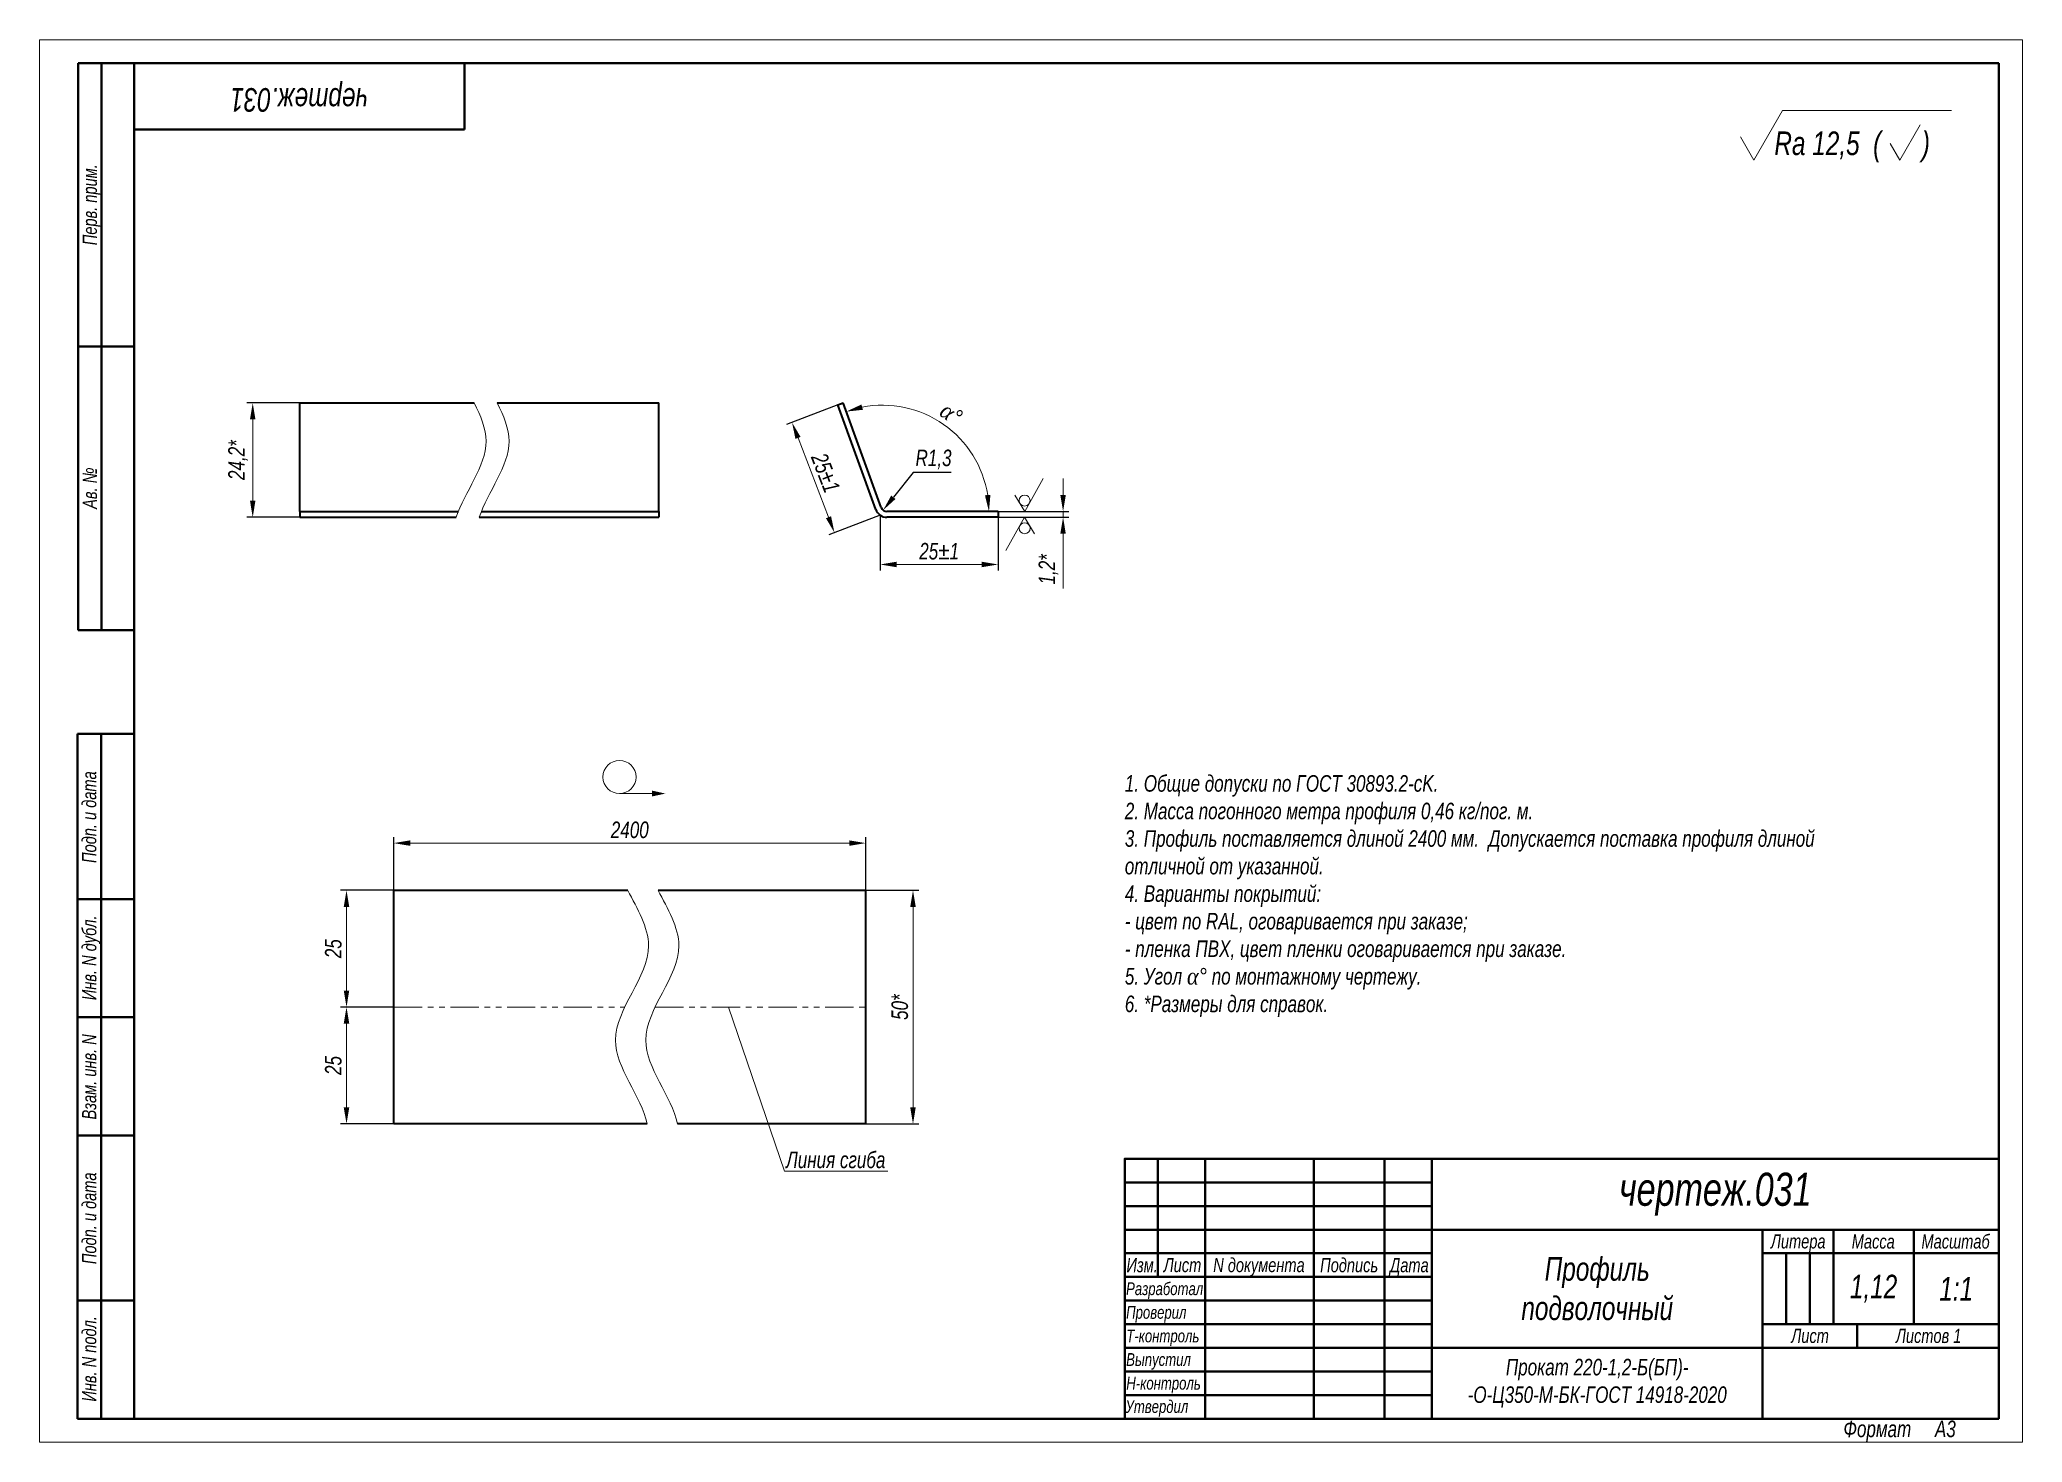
# Model space of a CAD drawing. Header units: millimetres. Extents: x 8940 to 9360, y -3845 to -3548.
import ezdxf

# ---------------------------------------------------------------- set-up
doc = ezdxf.new("R2010")
doc.units = ezdxf.units.MM
doc.linetypes.add('LT_07', pattern=[20, 10, -2, 2, -2, 2, -2])
for name, color, linetype, lineweight in [('Layer_02', 5, 'Continuous', 13), ('Layer_03', 1, 'Continuous', 13), ('Layer_05', 5, 'Continuous', 13), ('Layer_06', 7, 'Continuous', 35), ('Layer_07', 6, 'Continuous', 13), ('Layer_08', 7, 'Continuous', 40)]:
    doc.layers.add(name, color=color, linetype=linetype, lineweight=lineweight)
doc.layers.add('Layer_12', color=6, linetype='Continuous')
doc.styles.add('Style_02', font='ARIALNI.TTF', dxfattribs={"width": 0.9, "height": 3.5})
doc.dimstyles.new('DimStyle_03', dxfattribs={"dimtxt": 3.5, "dimasz": 2.5, "dimexe": 1.25, "dimexo": 0.625, "dimtad": 1, "dimtxsty": 'Style_02', "dimcen": 2.5, "dimazin": 3, "dimtfac": 1, "dimtmove": 0, "dimatfit": 3})
doc.dimstyles.new('DimStyle_04', dxfattribs={"dimtxt": 3.5, "dimasz": 2.5, "dimexe": 1.25, "dimexo": 0, "dimtad": 1, "dimlfac": 2, "dimtxsty": 'Style_02', "dimcen": 2.5, "dimazin": 3, "dimtfac": 1, "dimtmove": 0, "dimatfit": 3})

# ---------------------------------------------------------------- blocks, each defined once
blk = doc.blocks.new('*D32')
at = {"layer": 'Defpoints', "color": 0, "lineweight": 50, "ltscale": 0.04}
for p in [(9143.46, -3647.89), (9143.46, -3649.09), (9157.21, -3649.09)]:
    blk.add_point(p, dxfattribs=at)
at = {"layer": 'Layer_03', "color": 0, "ltscale": 0.04}
for p, q in [((9157.21, -3644.39), (9157.21, -3640.89)), ((9157.21, -3647.89), (9157.21, -3649.09)), ((9157.21, -3652.59), (9157.21, -3664.15))]:
    blk.add_line(p, q, dxfattribs=at)
at = {"layer": 'Layer_03', "color": 0, "lineweight": -2, "ltscale": 0.04}
for p, q in [((9143.46, -3647.89), (9158.46, -3647.89)), ((9143.46, -3649.09), (9158.46, -3649.09))]:
    blk.add_line(p, q, dxfattribs=at)
at = {"layer": 'Layer_03', "color": 0, "lineweight": 50, "ltscale": 0.04}
for points in [[(9156.63, -3644.39), (9157.79, -3644.39), (9157.21, -3647.89)], [(9156.63, -3652.59), (9157.79, -3652.59), (9157.21, -3649.09)]]:
    blk.add_solid(points, dxfattribs=at)
at = {"layer": 'Layer_03', "color": 0, "ltscale": 0.04, "insert": (9154.1, -3660.12), "char_height": 3.5, "attachment_point": 5, "rotation": 90, "style": 'Style_02'}
blk.add_mtext('1,2*', dxfattribs=at)
blk = doc.blocks.new('*D33')
at = {"layer": 'Defpoints', "color": 0, "lineweight": 50, "ltscale": 0.04}
for p in [(8995.55, -3624.89), (8985.55, -3649.09), (8995.55, -3649.09)]:
    blk.add_point(p, dxfattribs=at)
at = {"layer": 'Layer_03', "color": 0, "lineweight": -2, "ltscale": 0.04}
for p, q in [((8995.55, -3624.89), (8984.3, -3624.89)), ((8995.55, -3649.09), (8984.3, -3649.09))]:
    blk.add_line(p, q, dxfattribs=at)
at = {"layer": 'Layer_03', "color": 0, "ltscale": 0.04}
blk.add_line((8985.55, -3628.39), (8985.55, -3645.59), dxfattribs=at)
at = {"layer": 'Layer_03', "color": 0, "lineweight": 50, "ltscale": 0.04}
for points in [[(8984.97, -3628.39), (8986.13, -3628.39), (8985.55, -3624.89)], [(8984.97, -3645.59), (8986.13, -3645.59), (8985.55, -3649.09)]]:
    blk.add_solid(points, dxfattribs=at)
at = {"layer": 'Layer_03', "color": 0, "ltscale": 0.04, "insert": (8982.44, -3636.99), "char_height": 3.5, "attachment_point": 5, "rotation": 90, "style": 'Style_02'}
blk.add_mtext('24,2*', dxfattribs=at)
blk = doc.blocks.new('*D34')
at = {"layer": 'Defpoints', "color": 0, "lineweight": 50, "ltscale": 0.04}
for p in [(9118.46, -3648.64), (9143.46, -3649.09), (9143.46, -3659.09)]:
    blk.add_point(p, dxfattribs=at)
at = {"layer": 'Layer_03', "color": 0, "lineweight": -2, "ltscale": 0.04}
for p, q in [((9118.46, -3648.64), (9118.46, -3660.34)), ((9143.46, -3649.09), (9143.46, -3660.34))]:
    blk.add_line(p, q, dxfattribs=at)
at = {"layer": 'Layer_03', "color": 0, "ltscale": 0.04}
blk.add_line((9121.96, -3659.09), (9139.96, -3659.09), dxfattribs=at)
at = {"layer": 'Layer_03', "color": 0, "lineweight": 50, "ltscale": 0.04}
for points in [[(9121.96, -3658.51), (9121.96, -3659.67), (9118.46, -3659.09)], [(9139.96, -3658.51), (9139.96, -3659.67), (9143.46, -3659.09)]]:
    blk.add_solid(points, dxfattribs=at)
at = {"layer": 'Layer_03', "color": 0, "ltscale": 0.04, "insert": (9130.96, -3656.3), "char_height": 3.5, "attachment_point": 5, "style": 'Style_02'}
blk.add_mtext('25%%P1', dxfattribs=at)
blk = doc.blocks.new('*D35')
at = {"layer": 'Defpoints', "color": 0, "lineweight": 50, "ltscale": 0.04}
for p in [(9109.48, -3625.3), (9118.46, -3648.64), (9108.78, -3652.36)]:
    blk.add_point(p, dxfattribs=at)
at = {"layer": 'Layer_03', "color": 0, "lineweight": -2, "ltscale": 0.04}
for p, q in [((9109.48, -3625.3), (9098.64, -3629.48)), ((9118.46, -3648.64), (9107.61, -3652.81))]:
    blk.add_line(p, q, dxfattribs=at)
at = {"layer": 'Layer_03', "color": 0, "ltscale": 0.04}
blk.add_line((9101.06, -3632.29), (9107.52, -3649.09), dxfattribs=at)
at = {"layer": 'Layer_03', "color": 0, "lineweight": 50, "ltscale": 0.04}
for points in [[(9101.6, -3632.08), (9100.51, -3632.5), (9099.8, -3629.03)], [(9108.07, -3648.88), (9106.98, -3649.3), (9108.78, -3652.36)]]:
    blk.add_solid(points, dxfattribs=at)
at = {"layer": 'Layer_03', "color": 0, "ltscale": 0.04, "insert": (9106.89, -3639.69), "char_height": 3.5, "attachment_point": 5, "rotation": 291.0362, "style": 'Style_02'}
blk.add_mtext('25%%P1', dxfattribs=at)
blk = doc.blocks.new('*D36')
at = {"layer": 'Defpoints', "color": 0, "lineweight": 50, "ltscale": 0.04}
for p in [(9110.61, -3624.89), (9137.05, -3634.44), (9118.67, -3647.03), (9119.89, -3647.89), (9143.46, -3647.89)]:
    blk.add_point(p, dxfattribs=at)
at = {"layer": 'Layer_03', "color": 0, "ltscale": 0.04}
blk.add_arc((9118.98, -3647.89), 22.53, 8.9107, 101.0893, dxfattribs=at)
at = {"layer": 'Layer_03', "color": 0, "lineweight": 50, "ltscale": 0.04}
for points in [[(9114.81, -3626.34), (9114.49, -3625.22), (9111.28, -3626.72)], [(9141.82, -3644.35), (9140.66, -3644.44), (9141.51, -3647.89)]]:
    blk.add_solid(points, dxfattribs=at)
at = {"layer": 'Layer_03', "color": 0, "ltscale": 0.04, "insert": (9133.5, -3627.16), "char_height": 3.5, "attachment_point": 5, "rotation": 325, "style": 'Style_02'}
blk.add_mtext('{\\fTimes New Roman|b0|i1|c0|p18;α}%%D', dxfattribs=at)
blk = doc.blocks.new('*D37')
at = {"layer": 'Defpoints', "color": 0, "lineweight": 50, "ltscale": 0.04}
for p in [(9120.7, -3645.57), (9119.89, -3646.59)]:
    blk.add_point(p, dxfattribs=at)
at = {"layer": 'Layer_03', "color": 0, "lineweight": -2, "ltscale": 0.04}
for p, q in [((9125.42, -3639.59), (9121.26, -3644.86)), ((9133.49, -3639.59), (9125.42, -3639.59))]:
    blk.add_line(p, q, dxfattribs=at)
at = {"layer": 'Layer_03', "color": 0, "lineweight": 50, "ltscale": 0.04}
blk.add_solid([(9120.8, -3644.5), (9121.71, -3645.22), (9119.09, -3647.61)], dxfattribs=at)
at = {"layer": 'Layer_03', "color": 0, "ltscale": 0.04, "insert": (9129.77, -3636.85), "char_height": 3.5, "attachment_point": 5, "style": 'Style_02'}
blk.add_mtext('R1,3', dxfattribs=at)
blk = doc.blocks.new('*D38')
at = {"layer": 'Defpoints', "color": 0, "lineweight": 50, "ltscale": 0.04}
for p in [(9015.42, -3728.09), (9005.42, -3752.81), (9015.42, -3752.81)]:
    blk.add_point(p, dxfattribs=at)
at = {"layer": 'Layer_03', "color": 0, "lineweight": -2, "ltscale": 0.04}
for p, q in [((9015.42, -3728.09), (9004.17, -3728.09)), ((9015.42, -3752.81), (9004.17, -3752.81))]:
    blk.add_line(p, q, dxfattribs=at)
at = {"layer": 'Layer_03', "color": 0, "ltscale": 0.04}
blk.add_line((9005.42, -3731.59), (9005.42, -3749.31), dxfattribs=at)
at = {"layer": 'Layer_03', "color": 0, "lineweight": 50, "ltscale": 0.04}
for points in [[(9004.83, -3731.59), (9006, -3731.59), (9005.42, -3728.09)], [(9004.83, -3749.31), (9006, -3749.31), (9005.42, -3752.81)]]:
    blk.add_solid(points, dxfattribs=at)
at = {"layer": 'Layer_03', "color": 0, "ltscale": 0.04, "insert": (9002.63, -3740.45), "char_height": 3.5, "attachment_point": 5, "rotation": 90, "style": 'Style_02'}
blk.add_mtext('25', dxfattribs=at)
blk = doc.blocks.new('*D39')
at = {"layer": 'Defpoints', "color": 0, "lineweight": 50, "ltscale": 0.04}
for p in [(9005.42, -3752.81), (9014.79, -3752.81), (9015.42, -3777.54)]:
    blk.add_point(p, dxfattribs=at)
at = {"layer": 'Layer_03', "color": 0, "lineweight": -2, "ltscale": 0.04}
for p, q in [((9014.79, -3752.81), (9004.17, -3752.81)), ((9015.42, -3777.54), (9004.17, -3777.54))]:
    blk.add_line(p, q, dxfattribs=at)
at = {"layer": 'Layer_03', "color": 0, "ltscale": 0.04}
blk.add_line((9005.42, -3774.04), (9005.42, -3756.31), dxfattribs=at)
at = {"layer": 'Layer_03', "color": 0, "lineweight": 50, "ltscale": 0.04}
for points in [[(9004.83, -3756.31), (9006, -3756.31), (9005.42, -3752.81)], [(9004.83, -3774.04), (9006, -3774.04), (9005.42, -3777.54)]]:
    blk.add_solid(points, dxfattribs=at)
at = {"layer": 'Layer_03', "color": 0, "ltscale": 0.04, "insert": (9002.63, -3765.18), "char_height": 3.5, "attachment_point": 5, "rotation": 90, "style": 'Style_02'}
blk.add_mtext('25', dxfattribs=at)
blk = doc.blocks.new('*D40')
at = {"layer": 'Defpoints', "color": 0, "lineweight": 50, "ltscale": 0.04}
for p in [(9115.42, -3728.09), (9115.42, -3777.54), (9125.42, -3777.54)]:
    blk.add_point(p, dxfattribs=at)
at = {"layer": 'Layer_03', "color": 0, "lineweight": -2, "ltscale": 0.04}
for p, q in [((9115.42, -3728.09), (9126.67, -3728.09)), ((9115.42, -3777.54), (9126.67, -3777.54))]:
    blk.add_line(p, q, dxfattribs=at)
at = {"layer": 'Layer_03', "color": 0, "ltscale": 0.04}
blk.add_line((9125.42, -3731.59), (9125.42, -3774.04), dxfattribs=at)
at = {"layer": 'Layer_03', "color": 0, "lineweight": 50, "ltscale": 0.04}
for points in [[(9124.83, -3731.59), (9126, -3731.59), (9125.42, -3728.09)], [(9124.83, -3774.04), (9126, -3774.04), (9125.42, -3777.54)]]:
    blk.add_solid(points, dxfattribs=at)
at = {"layer": 'Layer_03', "color": 0, "ltscale": 0.04, "insert": (9122.63, -3752.82), "char_height": 3.5, "attachment_point": 5, "rotation": 90, "style": 'Style_02'}
blk.add_mtext('50*', dxfattribs=at)
blk = doc.blocks.new('*D41')
at = {"layer": 'Defpoints', "color": 0, "lineweight": 50, "ltscale": 0.04}
for p in [(9115.42, -3718.09), (9015.42, -3728.09), (9115.42, -3728.09)]:
    blk.add_point(p, dxfattribs=at)
at = {"layer": 'Layer_03', "color": 0, "lineweight": -2, "ltscale": 0.04}
for p, q in [((9015.42, -3728.09), (9015.42, -3716.84)), ((9115.42, -3728.09), (9115.42, -3716.84))]:
    blk.add_line(p, q, dxfattribs=at)
at = {"layer": 'Layer_03', "color": 0, "ltscale": 0.04}
blk.add_line((9018.92, -3718.09), (9111.92, -3718.09), dxfattribs=at)
at = {"layer": 'Layer_03', "color": 0, "lineweight": 50, "ltscale": 0.04}
for points in [[(9018.92, -3717.51), (9018.92, -3718.67), (9015.42, -3718.09)], [(9111.92, -3717.51), (9111.92, -3718.67), (9115.42, -3718.09)]]:
    blk.add_solid(points, dxfattribs=at)
at = {"layer": 'Layer_03', "color": 0, "ltscale": 0.04, "insert": (9065.42, -3715.3), "char_height": 3.5, "attachment_point": 5, "style": 'Style_02'}
blk.add_mtext('2400', dxfattribs=at)

msp = doc.modelspace()

# ---------------------------------------------------------------- linework, layer by layer
at = {"layer": 'Layer_05', "linetype": 'LT_07', "ltscale": 0.6}
for p, q in [((9015.415, -3752.814), (9064.365, -3752.814)), ((9070.792, -3752.814), (9115.415, -3752.814))]:
    msp.add_line(p, q, dxfattribs=at)
at = {"layer": 'Layer_06'}
for p, q in [((8995.551, -3647.034), (8995.551, -3624.893)), ((8995.551, -3624.893), (9032.456, -3624.893)), ((9037.33, -3624.893), (9071.571, -3624.893)), ((9071.571, -3647.034), (9071.571, -3624.893)), ((9109.485, -3625.303), (9110.612, -3624.893)), ((9117.543, -3647.444), (9109.485, -3625.303)), ((9118.671, -3647.034), (9110.612, -3624.893)), ((8995.551, -3647.889), (8995.551, -3647.034)), ((8995.551, -3647.889), (8995.551, -3649.089)), ((8995.551, -3647.889), (9029.111, -3647.889)), ((8995.551, -3649.089), (9028.672, -3649.089)), ((9033.546, -3649.089), (9071.571, -3649.089)), ((9033.984, -3647.889), (9071.571, -3647.889)), ((9071.571, -3647.889), (9071.571, -3647.034)), ((9071.571, -3647.889), (9071.571, -3649.089)), ((9143.459, -3647.889), (9119.893, -3647.889)), ((9143.459, -3649.089), (9119.893, -3649.089)), ((9143.459, -3647.889), (9143.459, -3649.089)), ((9015.415, -3777.541), (9015.415, -3728.091)), ((9065.005, -3728.091), (9015.415, -3728.091)), ((9115.415, -3728.091), (9071.432, -3728.091)), ((9115.415, -3777.541), (9115.415, -3728.091)), ((9069.141, -3777.541), (9015.415, -3777.541)), ((9115.415, -3777.541), (9075.567, -3777.541))]:
    msp.add_line(p, q, dxfattribs=at)
for radius in [2.5, 1.3]:
    msp.add_arc((9119.893, -3646.589), radius, 200, 270, dxfattribs=at)
at = {"layer": 'Layer_07'}
for p, q in [((8940.415, -3547.97), (8940.415, -3844.97)), ((9360.415, -3547.97), (8940.415, -3547.97)), ((9360.415, -3844.97), (9360.415, -3547.97)), ((9149.084, -3647.889), (9153.018, -3640.853)), ((9149.084, -3647.889), (9147.011, -3644.408)), ((9149.052, -3649.089), (9145.118, -3656.125)), ((9149.052, -3649.089), (9151.125, -3652.57)), ((9063.247, -3707.598), (9070.15, -3707.595)), ((9098.178, -3787.541), (9086.347, -3752.814)), ((9098.178, -3787.541), (9120.082, -3787.541)), ((8940.415, -3844.97), (9360.415, -3844.97))]:
    msp.add_line(p, q, dxfattribs=at)
for centre, radius in [((9149.052, -3645.556), 1.166), ((9149.084, -3651.422), 1.166), ((9063.247, -3704.093), 3.505)]:
    msp.add_circle(centre, radius, dxfattribs=at)
for points, knots in [([(9032.456, -3624.893), (9033.824, -3627.595), (9037.259, -3635.662), (9030.443, -3643.717), (9028.672, -3649.089)], [160.9275835, 160.9275835, 160.9275835, 160.9275835, 169.5169608, 186.572834, 186.572834, 186.572834, 186.572834]), ([(9037.33, -3624.893), (9038.698, -3627.595), (9042.132, -3635.662), (9035.317, -3643.717), (9033.546, -3649.089)], [160.9275835, 160.9275835, 160.9275835, 160.9275835, 169.5169608, 186.572834, 186.572834, 186.572834, 186.572834]), ([(9065.005, -3728.091), (9066.995, -3731.998), (9073.498, -3742.57), (9056.205, -3759.018), (9067.877, -3771.67), (9069.141, -3777.541)], [157.1027925, 157.1027925, 157.1027925, 157.1027925, 169.5169608, 190.7065809, 209.4768668, 209.4768668, 209.4768668, 209.4768668]), ([(9071.432, -3728.091), (9073.422, -3731.998), (9079.925, -3742.57), (9062.631, -3759.018), (9074.304, -3771.67), (9075.567, -3777.541)], [157.1027925, 157.1027925, 157.1027925, 157.1027925, 169.5169608, 190.7065809, 209.4768668, 209.4768668, 209.4768668, 209.4768668])]:
    msp.add_open_spline(points, degree=3, knots=knots, dxfattribs=at)
msp.add_solid([(9070.151, -3708.21), (9072.972, -3707.598), (9070.15, -3706.979)], dxfattribs=at)
at = {"layer": 'Layer_08', "linetype": 'Continuous'}
for p, q in [((9355.415, -3552.97), (8948.539, -3552.97)), ((8948.539, -3672.97), (8948.539, -3552.97)), ((8953.539, -3672.97), (8953.539, -3552.97)), ((8960.415, -3552.97), (8960.415, -3839.97)), ((9030.415, -3552.97), (9030.415, -3566.97)), ((9355.415, -3839.97), (9355.415, -3552.97)), ((8960.415, -3566.97), (9030.415, -3566.97)), ((8948.539, -3612.97), (8960.415, -3612.97)), ((8948.539, -3672.97), (8960.415, -3672.97)), ((8948.415, -3839.97), (8948.415, -3694.97)), ((8948.415, -3694.97), (8960.415, -3694.97)), ((8953.415, -3839.97), (8953.415, -3694.97)), ((8948.415, -3729.97), (8960.415, -3729.97)), ((8948.415, -3754.97), (8960.415, -3754.97)), ((8948.415, -3779.97), (8960.415, -3779.97)), ((9170.292, -3789.937), (9235.335, -3789.937)), ((9170.292, -3794.94), (9235.335, -3794.94)), ((9170.292, -3799.943), (9235.335, -3799.943)), ((9310.385, -3804.947), (9310.385, -3819.957)), ((9315.389, -3804.947), (9315.389, -3819.957)), ((8948.415, -3814.97), (8960.415, -3814.97)), ((9170.292, -3814.953), (9235.335, -3814.953)), ((9170.292, -3819.957), (9235.335, -3819.957)), ((9170.292, -3824.96), (9235.335, -3824.96)), ((9170.292, -3829.963), (9235.335, -3829.963)), ((9170.292, -3834.967), (9235.335, -3834.967)), ((8948.415, -3839.97), (8960.415, -3839.97)), ((8960.415, -3839.97), (9355.415, -3839.97))]:
    msp.add_line(p, q, dxfattribs=at)
for points in [[(9355.415, -3784.933), (9170.292, -3784.933), (9170.292, -3839.97)], [(9177.297, -3784.933), (9177.297, -3809.95)], [(9187.303, -3784.933), (9187.303, -3839.97)], [(9210.319, -3784.933), (9210.319, -3839.97)], [(9225.329, -3784.933), (9225.329, -3839.97)], [(9235.335, -3784.933), (9235.335, -3839.97)], [(9355.415, -3799.943), (9235.335, -3799.943)], [(9305.382, -3799.943), (9305.382, -3839.97)], [(9320.392, -3799.943), (9320.392, -3819.957)], [(9337.403, -3799.943), (9337.403, -3819.957)], [(9337.403, -3799.943), (9337.403, -3819.957)], [(9170.292, -3804.947), (9235.335, -3804.947)], [(9305.382, -3804.947), (9355.415, -3804.947)], [(9170.292, -3809.95), (9235.335, -3809.95)], [(9305.382, -3819.957), (9355.415, -3819.957)], [(9325.395, -3819.957), (9325.395, -3824.96)], [(9235.335, -3824.96), (9355.415, -3824.96)]]:
    msp.add_lwpolyline(points, dxfattribs=at)
at = {"layer": 'Layer_12', "lineweight": 13, "ltscale": 0.303109}
msp.add_line((9303.535, -3573.47), (9309.597, -3562.97), dxfattribs=at)
at = {"layer": 'Layer_12', "lineweight": 13}
msp.add_line((9309.597, -3562.97), (9345.415, -3562.97), dxfattribs=at)
at = {"layer": 'Layer_12', "lineweight": 13, "ltscale": 0.141451}
msp.add_line((9303.535, -3573.47), (9300.706, -3568.57), dxfattribs=at)
at = {"layer": 'Layer_12', "lineweight": 13, "ltscale": 0.101036}
msp.add_line((9334.447, -3573.47), (9332.426, -3569.97), dxfattribs=at)
at = {"layer": 'Layer_12', "lineweight": 13, "ltscale": 0.216506}
msp.add_line((9334.447, -3573.47), (9338.777, -3565.97), dxfattribs=at)

# ---------------------------------------------------------------- texts
at = {"layer": 'Layer_02', "linetype": 'Continuous', "style": 'Style_02', "width": 0.9}
for s, height, p in [('Rа 12,5  (      )', 5, (9307.888, -3572.411)), ('Изм.', 3, (9170.643, -3808.946)), ('Лист', 3, (9178.524, -3808.935)), ('N документа', 3, (9189.021, -3808.928)), ('Подпись', 3, (9211.672, -3808.951)), ('Дата', 3, (9226.464, -3808.957)), ('Разработал', 2.7, (9170.557, -3813.793)), ('Проверил', 2.7, (9170.57, -3818.796)), ('Т-контроль', 2.7, (9170.602, -3823.794)), ('Выпустил', 2.7, (9170.578, -3828.787)), ('Н-контроль', 2.7, (9170.602, -3833.801)), ('Утвердил', 2.7, (9170.43, -3838.747))]:
    msp.add_text(s, height=height, dxfattribs=at).set_placement(p)
at = {"layer": 'Layer_02', "linetype": 'Continuous', "lineweight": 25, "style": 'Style_02', "width": 0.9}
for s, p in [('Перв. прим.', (8952.538, -3591.494)), ('Ав. №', (8952.539, -3647.307)), ('Подп. и дата', (8952.411, -3722.292)), ('Инв. N дубл.', (8952.418, -3751.35)), ('Взам. инв. N', (8952.409, -3776.611)), ('Подп. и дата', (8952.415, -3807.235)), ('Инв. N подл.', (8952.413, -3836.344))]:
    msp.add_text(s, height=3, rotation=90, dxfattribs=at).set_placement(p)
at = {"layer": 'Layer_02', "ltscale": 0.04, "style": 'Style_02', "width": 0.9}
msp.add_text('Линия сгиба', height=3.5, dxfattribs=at).set_placement((9098.54, -3786.909))
at = {"layer": 'Layer_02', "linetype": 'Continuous', "lineweight": 25, "style": 'Style_02', "width": 0.9}
for s, p in [('Литера', (9307.152, -3803.914)), ('Масса', (9324.28, -3803.944)), ('Масштаб', (9339.048, -3803.942)), ('Лист ', (9311.469, -3823.928)), ('Листов 1', (9333.629, -3823.934))]:
    msp.add_text(s, height=3, dxfattribs=at).set_placement(p)
at = {"layer": 'Layer_02', "linetype": 'Continuous', "insert": (8995.415, -3559.97), "char_height": 5, "width": 70, "attachment_point": 5, "rotation": 180, "style": 'Style_02'}
msp.add_mtext('чертеж.031', dxfattribs=at)
at = {"layer": 'Layer_02', "insert": (9170.292, -3754.933), "char_height": 3.5, "attachment_point": 7, "style": 'Style_02'}
msp.add_mtext_dynamic_manual_height_columns('1. Общие допуски по ГОСТ 30893.2-сK.\\P2. Масса погонного метра профиля 0,46 кг/пог. м.   \\P\\pxb0.25,ql;3. Профиль поставляется длиной 2400 мм.  Допускается поставка профиля длиной отличной от указанной.\\P\\pq*;4. Варианты покрытий:\\P- цвет по RAL, оговаривается при заказе;\\P- пленка ПВХ, цвет пленки оговаривается при заказе.\\P5. Угол {\\fTimes New Roman|b0|i1|c0|p18;α}%%D по монтажному чертежу.\\P6. *Размеры для справок.', width=149.61439, gutter_width=70, heights=[66.329], dxfattribs=at)
at = {"layer": 'Layer_02', "linetype": 'Continuous', "attachment_point": 5, "style": 'Style_02'}
for s, insert, char_height, width in [('чертеж.031', (9295.375, -3792.438), 7, 120.08), ('Профиль \\Pподволочный', (9270.359, -3812.452), 5, 70.04667), ('1,12', (9328.898, -3812.452), 5, 17.01133), ('1:1', (9346.409, -3812.452), 5, 18.012), ('Прокат 220-1,2-Б(БП)-\\P-О-Ц350-М-БК-ГОСТ 14918-2020', (9270.359, -3832.465), 3.5, 70.04667)]:
    msp.add_mtext(s, dxfattribs=dict(at, insert=insert, char_height=char_height, width=width))
at = {"layer": 'Layer_02', "linetype": 'Continuous', "lineweight": 25, "insert": (9322.513, -3840.377), "char_height": 3.5, "width": 32.95146, "attachment_point": 1, "style": 'Style_02'}
msp.add_mtext('Формат     А3', dxfattribs=at)

# ---------------------------------------------------------------- dimensions: what is measured, and where the dimension line sits
at = {"layer": 'Layer_03', "ltscale": 0.04}
dim = msp.add_angular_dim_2l(base=(9137.052, -3634.436), line1=((9143.459, -3647.889), (9119.893, -3647.889)), line2=((9118.671, -3647.034), (9110.612, -3624.893)), text='{\\fTimes New Roman|b0|i1|c0|p18;α}%%D', dimstyle='DimStyle_04', override={"dimasz": 3.5, "dimgap": 1, "dimdec": 1, "dimlfac": 1, "dimlwd": -1}, dxfattribs=at)
dim.commit()
dim.dimension.update_dxf_attribs({"geometry": '*D36', "text_midpoint": (9133.498, -3627.158)})
for base, p1, p2, text, picture, middle in [((8985.551, -3649.089), (8995.551, -3624.893), (8995.551, -3649.089), '<>*', '*D33', (8982.441, -3636.991)), ((9157.209, -3649.089), (9143.459, -3647.889), (9143.459, -3649.089), '<>*', '*D32', (9154.098, -3660.119)), ((9005.415, -3752.814), (9015.415, -3728.091), (9015.415, -3752.814), '25', '*D38', (9002.628, -3740.453)), ((9125.415, -3777.541), (9115.415, -3728.091), (9115.415, -3777.541), '50*', '*D40', (9122.628, -3752.816)), ((9005.415, -3752.814), (9015.415, -3777.541), (9014.79, -3752.814), '25', '*D39', (9002.628, -3765.177))]:
    dim = msp.add_linear_dim(base=base, p1=p1, p2=p2, angle=90, text=text, dimstyle='DimStyle_04', override={"dimasz": 3.5, "dimgap": 1, "dimdec": 1, "dimlfac": 1, "dimlwd": -1}, dxfattribs=at)
    dim.commit()
    dim.dimension.update_dxf_attribs({"geometry": picture, "text_midpoint": middle})
dim = msp.add_aligned_dim(p1=(9109.485, -3625.303), p2=(9118.459, -3648.637), distance=-10.373, text='<>%%P1', dimstyle='DimStyle_04', override={"dimasz": 3.5, "dimgap": 1, "dimdec": 1, "dimlfac": 1, "dimlwd": -1}, dxfattribs=at)
dim.commit()
dim.dimension.update_dxf_attribs({"geometry": '*D35', "text_midpoint": (9106.891, -3639.693)})
dim = msp.add_radius_dim(center=(9119.893, -3646.589), mpoint=(9120.698, -3645.568), dimstyle='DimStyle_03', override={"dimasz": 3.5, "dimse1": 1}, dxfattribs=at)
dim.commit()
dim.dimension.update_dxf_attribs({"geometry": '*D37', "text_midpoint": (9129.766, -3639.589), "dimtype": 164})
for base, p1, p2, text, picture, middle in [((9143.459, -3659.089), (9118.459, -3648.637), (9143.459, -3649.089), '<>%%P1', '*D34', (9130.959, -3656.302)), ((9115.415, -3718.091), (9015.415, -3728.091), (9115.415, -3728.091), '2400', '*D41', (9065.415, -3715.304))]:
    dim = msp.add_linear_dim(base=base, p1=p1, p2=p2, text=text, dimstyle='DimStyle_04', override={"dimasz": 3.5, "dimgap": 1, "dimdec": 1, "dimlfac": 1, "dimlwd": -1}, dxfattribs=at)
    dim.commit()
    dim.dimension.update_dxf_attribs({"geometry": picture, "text_midpoint": middle})

doc.saveas('drawing.dxf')
